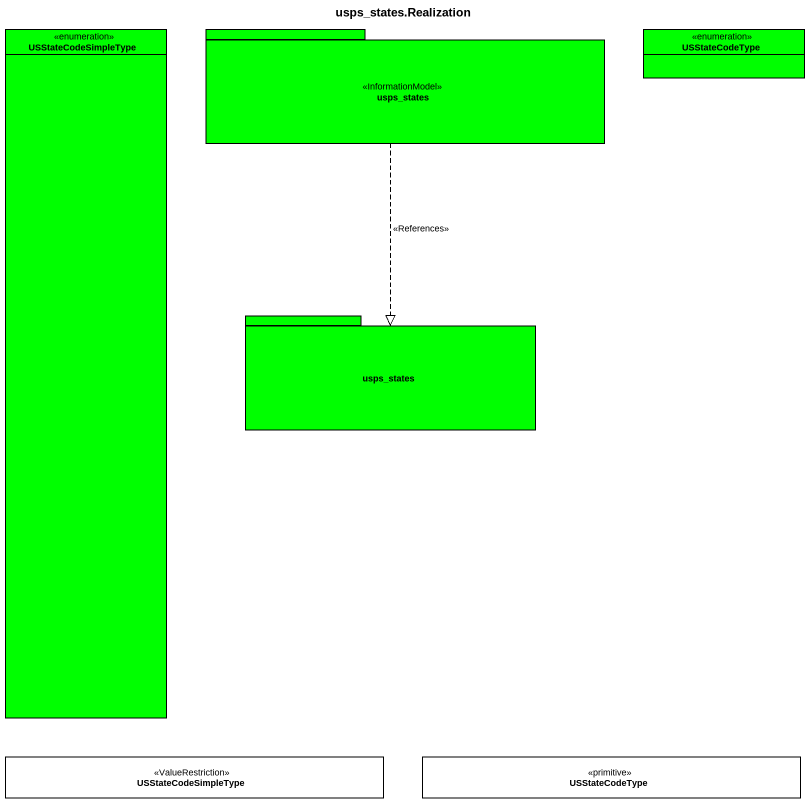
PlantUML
@startuml
title usps_states.Realization
hide circle
hide empty members
enum USStateCodeSimpleType #00FF00
package usps_states <<InformationModel>> #00FF00 {
}
enum USStateCodeType #00FF00
package "usps_states" as usps_states_2 #00FF00 {
}
class "USStateCodeSimpleType" as USStateCodeSimpleType_2 <<ValueRestriction>>
class "USStateCodeType" as USStateCodeType_2 <<primitive>>
usps_states ..|> usps_states_2 : <<References>>
@enduml
